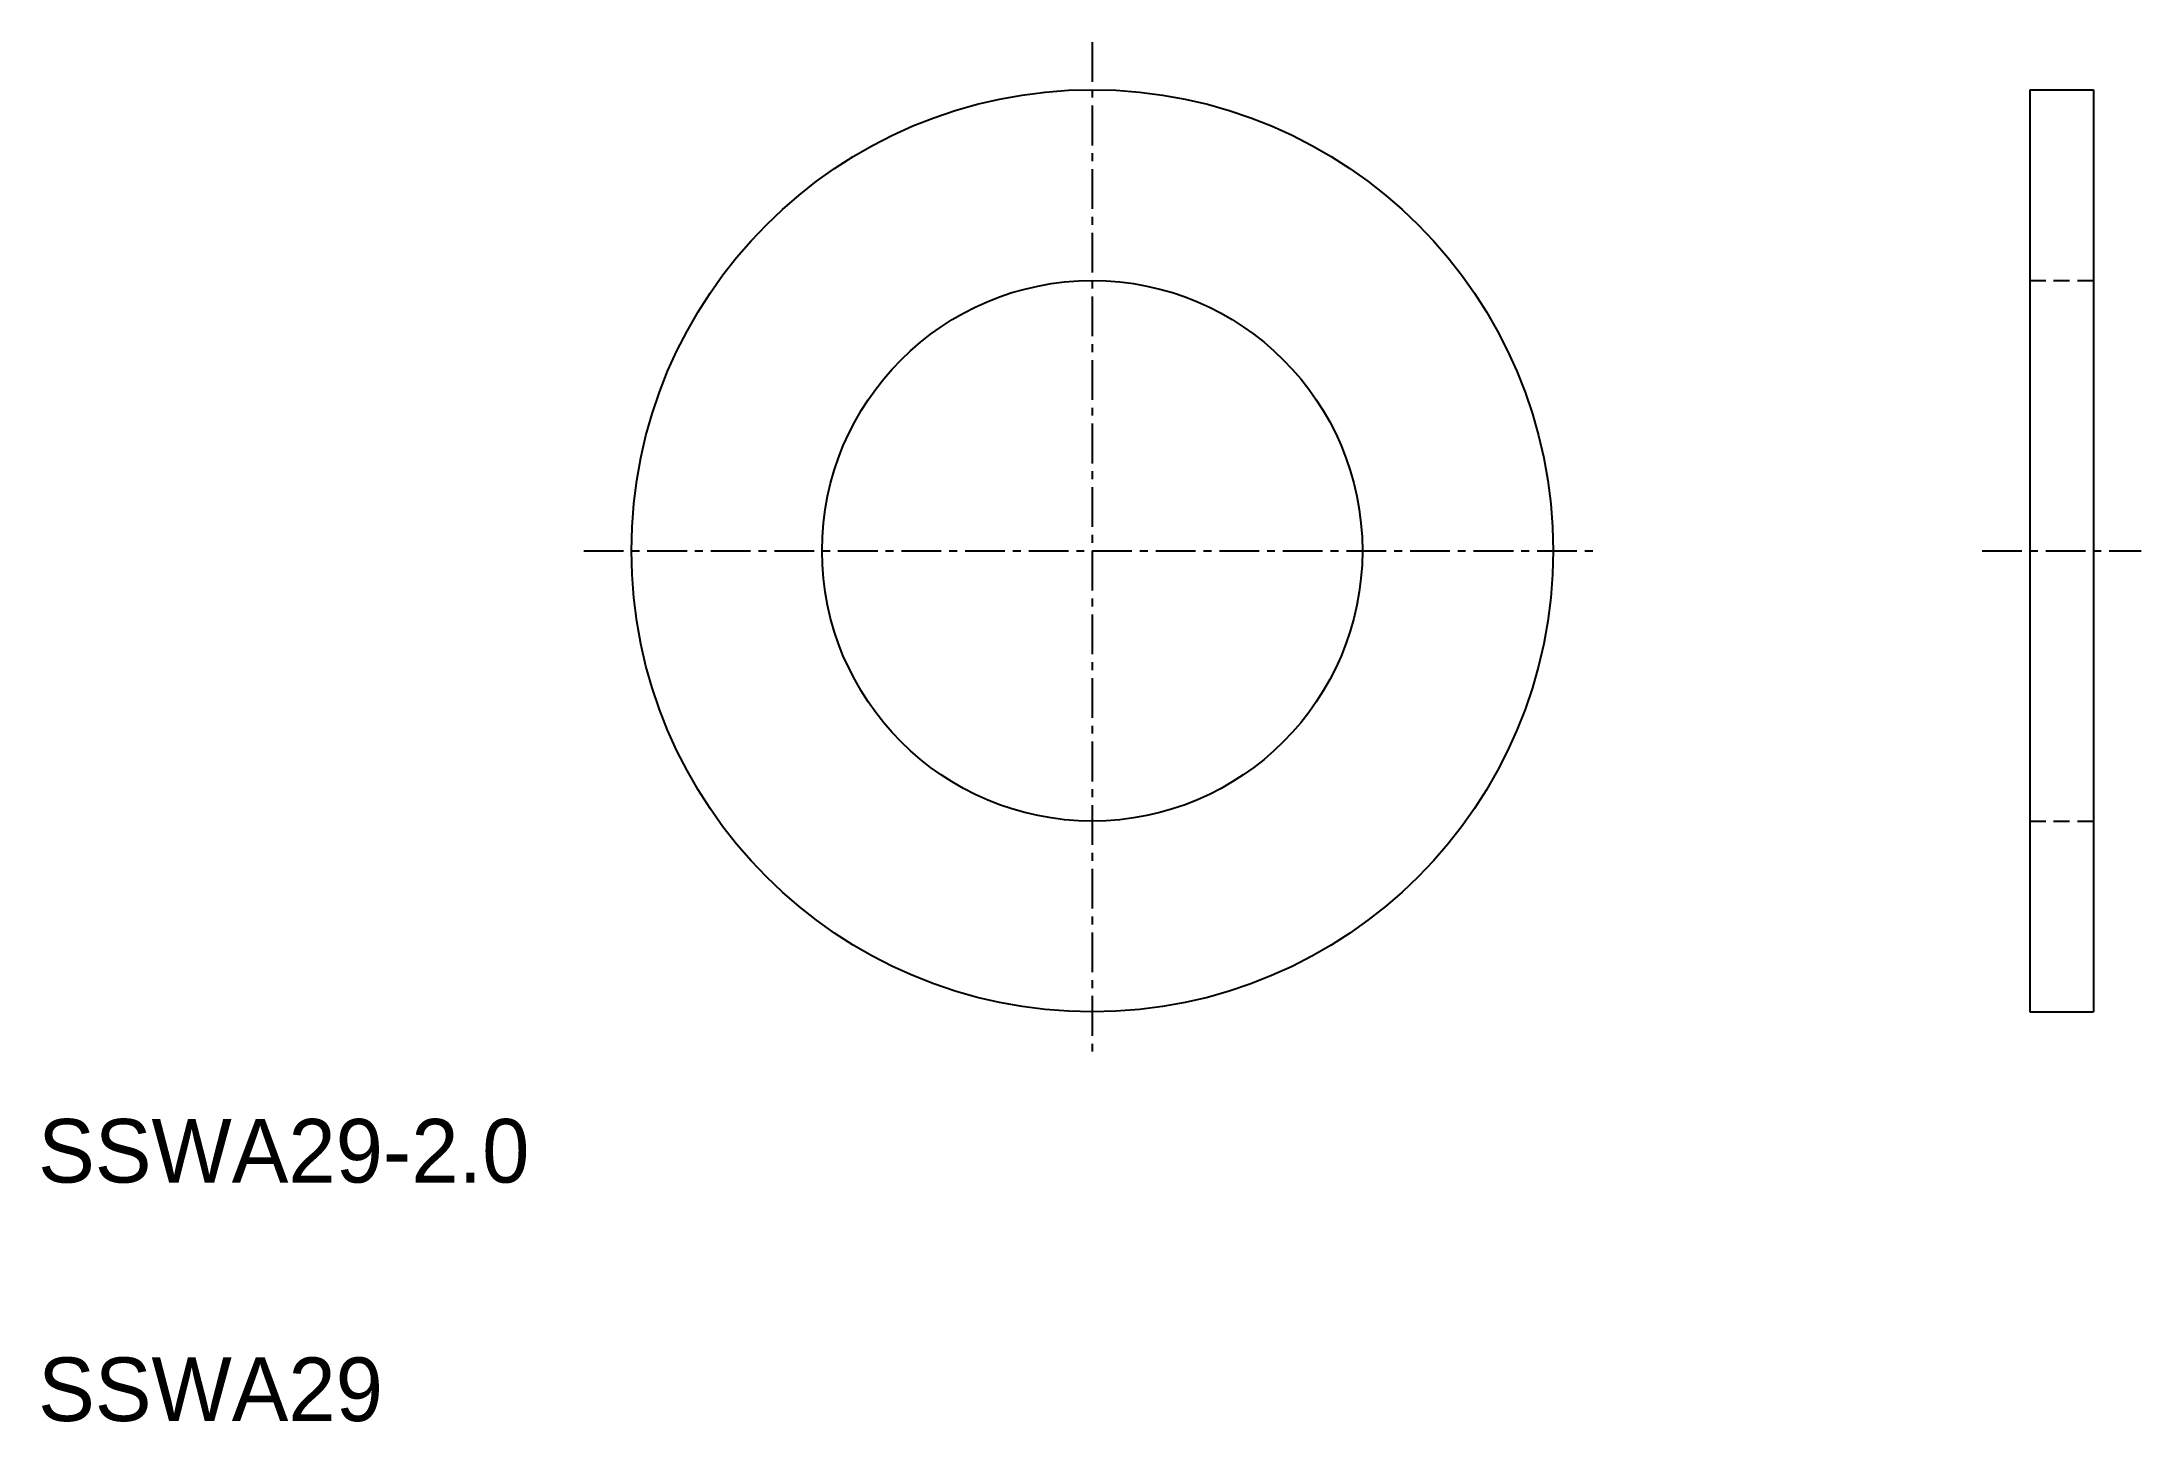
# Model space of a CAD drawing. Extents: x 5.1 to 71.2, y 5 to 48.4.
import ezdxf

# ---------------------------------------------------------------- set-up
doc = ezdxf.new("R2010")
doc.units = 0
doc.linetypes.add('CENTER', pattern=[2, 1.25, -0.25, 0.25, -0.25])
doc.linetypes.add('DASHED', pattern=[0.75, 0.5, -0.25])
doc.layers.get('0').update_dxf_attribs({"linetype": 'CONTINUOUS'})
doc.layers.add('CENTER', color=1, linetype='CENTER')

msp = doc.modelspace()

# ---------------------------------------------------------------- linework, layer by layer
at = {"color": 7, "linetype": 'CONTINUOUS'}
for p, q in [((67.668, 46.868), (67.668, 17.868)), ((67.668, 46.868), (69.668, 46.868)), ((69.668, 46.868), (69.668, 17.868)), ((69.668, 32.368), (69.668, 32.368)), ((67.668, 17.868), (69.668, 17.868))]:
    msp.add_line(p, q, dxfattribs=at)
at = {"color": 3, "linetype": 'DASHED'}
for p, q in [((67.668, 40.868), (69.668, 40.868)), ((67.668, 23.868), (69.668, 23.868))]:
    msp.add_line(p, q, dxfattribs=at)
at = {"color": 7, "linetype": 'CONTINUOUS'}
for radius in [14.5, 8.5]:
    msp.add_circle((38.168, 32.368), radius, dxfattribs=at)
at = {"layer": 'CENTER', "color": 1, "linetype": 'CENTER'}
for p, q in [((38.168, 48.368), (38.168, 16.368)), ((22.168, 32.368), (54.168, 32.368)), ((66.168, 32.368), (71.168, 32.368))]:
    msp.add_line(p, q, dxfattribs=at)

# ---------------------------------------------------------------- texts
at = {"color": 7, "linetype": 'CONTINUOUS'}
for s, p in [('SSWA29-2.0', (5, 12.5)), ('SSWA29', (5, 5))]:
    msp.add_text(s, height=2, dxfattribs=at).set_placement(p)

doc.saveas('drawing.dxf')
